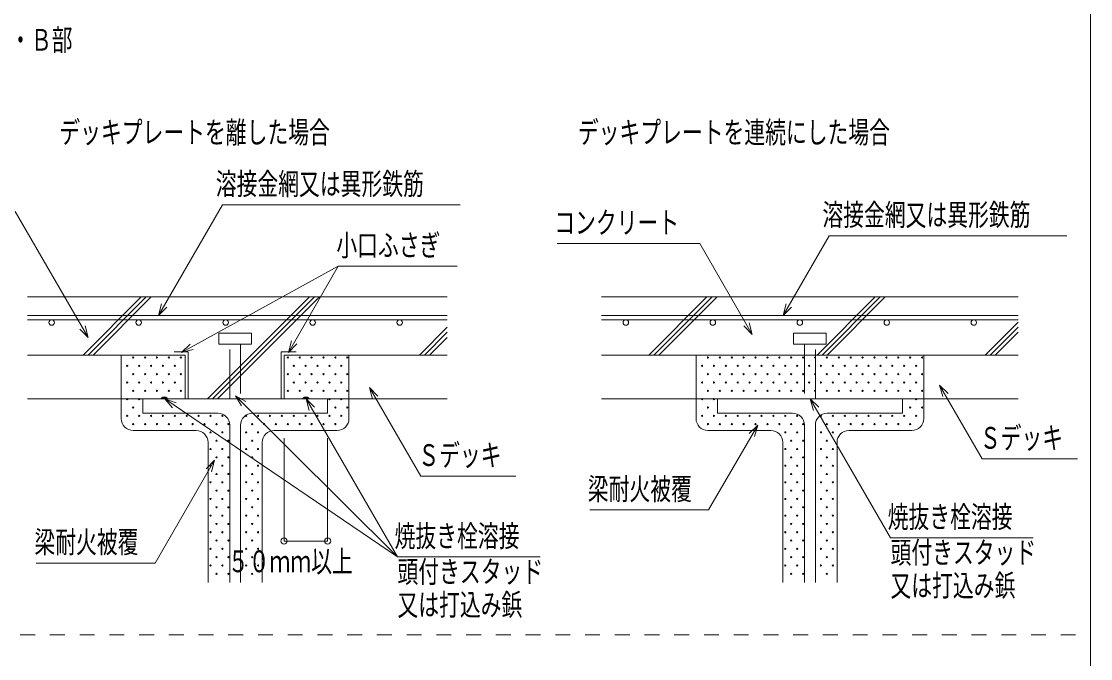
# Model space of a CAD drawing. Units: millimetres on the paper. Extents: x -350 to 3187, y -547 to 450.
# Drawn here: x 66 to 173.9, y 22.7 to 87 of the extents above; entities that cross this region are included whole.
import ezdxf
from ezdxf.enums import TextEntityAlignment as Align

# ---------------------------------------------------------------- set-up
doc = ezdxf.new("R2010")
doc.units = ezdxf.units.MM
doc.linetypes.add('USER1', pattern=[3, 1.5, -1.5])
doc.linetypes.add('USER2', pattern=[7.5, 5, -2.5])
doc.layers.add('0-2_M2-2-0', color=7, linetype='Continuous', lineweight=18)
doc.styles.add('ＭＳ ゴシック', font='')
doc.styles.get('ＭＳ ゴシック').set_extended_font_data('MS Gothic')

msp = doc.modelspace()

# ---------------------------------------------------------------- linework, layer by layer
at = {"layer": '0-2_M2-2-0'}
for p, q in [((173.923, -99.538), (173.923, 213.585)), ((86.32, 68.525), (79.875, 57.361)), ((86.32, 68.525), (110.32, 68.525)), ((65.413, 67.866), (72.762, 55.136)), ((147.531, 65.407), (142.886, 57.361)), ((147.531, 65.407), (171.531, 65.407)), ((134.491, 64.618), (120.091, 64.618)), ((134.491, 64.618), (139.782, 55.453)), ((98.007, 62.333), (82.19, 53.631)), ((98.007, 62.333), (92.983, 53.631)), ((98.007, 62.333), (110.007, 62.333)), ((66.651, 59.234), (108.997, 59.234)), ((78.125, 59.234), (72.257, 53.366)), ((78.634, 59.234), (72.766, 53.366)), ((79.143, 59.234), (73.275, 53.366)), ((95.095, 59.234), (84.799, 48.937)), ((95.604, 59.234), (85.308, 48.937)), ((96.114, 59.234), (85.817, 48.937)), ((124.583, 59.234), (166.617, 59.234)), ((135.214, 59.234), (129.347, 53.366)), ((135.724, 59.234), (129.856, 53.366)), ((136.233, 59.234), (130.365, 53.366)), ((152.185, 59.234), (146.317, 53.366)), ((152.694, 59.234), (146.826, 53.366)), ((153.203, 59.234), (147.335, 53.366)), ((66.651, 57.361), (108.997, 57.361)), ((124.583, 57.361), (166.617, 57.361)), ((66.651, 56.918), (108.997, 56.918)), ((106.198, 53.366), (108.997, 56.165)), ((124.583, 56.918), (166.617, 56.918)), ((163.288, 53.366), (166.617, 56.695)), ((163.797, 53.366), (166.617, 56.186)), ((106.707, 53.366), (108.997, 55.656)), ((107.216, 53.366), (108.997, 55.146)), ((164.306, 53.366), (166.617, 55.676)), ((82.56, 53.366), (66.651, 53.366)), ((82.869, 53.675), (81.437, 53.675)), ((82.56, 48.937), (82.56, 53.366)), ((82.869, 48.937), (82.869, 53.675)), ((92.23, 53.675), (93.766, 53.675)), ((92.23, 48.937), (92.23, 53.675)), ((92.539, 48.937), (92.539, 53.366)), ((92.539, 53.366), (108.997, 53.366)), ((166.617, 53.366), (124.583, 53.366)), ((134.111, 53.366), (134.111, 46.945)), ((157.089, 46.945), (157.089, 53.366)), ((106.322, 41.145), (101.167, 50.073)), ((162.985, 42.884), (158.689, 50.326)), ((66.651, 48.937), (82.56, 48.937)), ((76.112, 48.937), (76.112, 46.945)), ((78.273, 47.487), (78.273, 48.937)), ((80.283, 48.937), (80.189, 49.033)), ((80.437, 48.937), (80.281, 49.094)), ((80.592, 48.937), (80.406, 49.125)), ((103.98, 32.978), (80.504, 48.937)), ((80.747, 48.937), (80.578, 49.108)), ((92.539, 48.937), (82.56, 48.937)), ((103.98, 32.978), (87.637, 49.258)), ((108.997, 48.937), (92.539, 48.937)), ((94.455, 48.937), (94.625, 49.108)), ((94.61, 48.937), (94.796, 49.125)), ((94.766, 48.937), (94.921, 49.094)), ((103.98, 32.978), (94.766, 48.937)), ((94.919, 48.937), (95.013, 49.033)), ((96.929, 47.487), (96.929, 48.937)), ((99.09, 46.945), (99.09, 48.937)), ((124.583, 48.937), (166.617, 48.937)), ((136.272, 48.937), (154.928, 48.937)), ((136.272, 47.487), (136.272, 48.937)), ((153.733, 34.911), (145.635, 48.937)), ((154.928, 47.487), (154.928, 48.937)), ((78.273, 47.487), (85.853, 47.487)), ((89.349, 47.487), (96.929, 47.487)), ((143.852, 47.487), (136.272, 47.487)), ((154.928, 47.487), (147.348, 47.487)), ((77.312, 45.745), (83.663, 45.745)), ((87.053, 46.287), (87.053, 30.418)), ((88.149, 30.418), (88.149, 46.287)), ((91.539, 45.745), (97.89, 45.745)), ((135.311, 45.745), (141.662, 45.745)), ((135.379, 37.727), (140.327, 46.296)), ((145.052, 30.418), (145.052, 46.287)), ((146.148, 46.287), (146.148, 30.418)), ((155.889, 45.745), (149.538, 45.745)), ((84.863, 44.545), (84.863, 30.418)), ((90.339, 44.545), (90.339, 30.418)), ((92.539, 44.972), (92.539, 34.59)), ((96.927, 44.972), (96.927, 34.59)), ((142.862, 44.545), (142.862, 30.418)), ((148.338, 44.545), (148.338, 30.418)), ((79.54, 32.368), (85.525, 42.734)), ((162.985, 42.884), (172.585, 42.884)), ((106.322, 41.145), (115.922, 41.145)), ((135.379, 37.727), (123.379, 37.727)), ((96.927, 34.59), (92.539, 34.59)), ((153.733, 34.911), (168.133, 34.911)), ((79.54, 32.368), (67.54, 32.368)), ((103.98, 32.978), (118.38, 32.978))]:
    msp.add_line(p, q, dxfattribs=at)
at = {"layer": '0-2_M2-2-0', "linetype": 'USER2'}
for p, q in [((85.955, 54.473), (85.955, 55.58)), ((87.053, 48.937), (87.053, 54.473)), ((88.15, 54.473), (88.15, 48.937)), ((145.051, 54.473), (145.051, 48.937)), ((146.149, 48.937), (146.149, 54.473)), ((76.112, 48.937), (76.112, 53.366)), ((99.09, 48.937), (99.09, 53.366))]:
    msp.add_line(p, q, dxfattribs=at)
at = {"layer": '0-2_M2-2-0', "linetype": 'USER1'}
msp.add_line((-0.086, 25.116), (173.923, 25.116), dxfattribs=at)
at = {"layer": '0-2_M2-2-0'}
for points in [[(80.185, 58.521), (79.875, 57.361), (80.723, 58.21)], [(143.197, 58.52), (142.886, 57.361), (143.735, 58.21)], [(71.914, 55.984), (72.762, 55.136), (72.452, 56.295)], [(138.934, 56.302), (139.782, 55.453), (139.472, 56.612)], [(83.056, 54.462), (82.19, 53.631), (83.355, 53.918)], [(93.293, 54.791), (92.983, 53.631), (93.831, 54.48)], [(102.016, 49.224), (101.167, 50.073), (101.478, 48.914)], [(159.537, 49.477), (158.689, 50.326), (158.999, 49.167)], [(80.763, 48.938), (80.758, 48.971), (80.744, 49.003), (80.721, 49.032), (80.691, 49.059), (80.653, 49.083), (80.609, 49.102), (80.56, 49.116), (80.508, 49.124), (80.455, 49.127), (80.402, 49.124), (80.35, 49.116), (80.301, 49.102), (80.257, 49.083), (80.219, 49.059), (80.189, 49.032), (80.166, 49.003), (80.152, 48.971), (80.147, 48.938)], [(81.638, 48.542), (80.504, 48.937), (81.288, 48.029)], [(88.677, 48.66), (87.637, 49.258), (88.239, 48.22)], [(95.055, 48.938), (95.05, 48.971), (95.036, 49.003), (95.014, 49.032), (94.983, 49.059), (94.945, 49.083), (94.901, 49.102), (94.852, 49.116), (94.801, 49.124), (94.747, 49.127), (94.694, 49.124), (94.642, 49.116), (94.593, 49.102), (94.55, 49.083), (94.512, 49.059), (94.481, 49.032), (94.458, 49.003), (94.444, 48.971), (94.44, 48.938)], [(95.614, 48.089), (94.766, 48.937), (95.076, 47.778)], [(146.483, 48.089), (145.635, 48.937), (145.945, 47.778)], [(140.016, 45.137), (140.327, 46.296), (139.478, 45.448)], [(85.215, 41.575), (85.525, 42.734), (84.677, 41.886)]]:
    msp.add_lwpolyline(points, dxfattribs=at)
at = {"layer": '0-2_M2-2-0', "linetype": 'USER2'}
msp.add_lwpolyline([(85.955, 55.58), (89.247, 55.58), (89.247, 54.473), (85.955, 54.473)], dxfattribs=at)
msp.add_lwpolyline([(147.246, 54.473), (147.246, 55.58), (143.954, 55.58), (143.954, 54.473)], close=True, dxfattribs=at)
at = {"layer": '0-2_M2-2-0'}
for centre, radius in [((69.092, 56.645), 0.276), ((77.87, 56.645), 0.276), ((86.648, 56.645), 0.276), ((95.425, 56.645), 0.276), ((104.203, 56.645), 0.276), ((127.025, 56.645), 0.276), ((135.803, 56.645), 0.276), ((144.58, 56.645), 0.276), ((153.358, 56.645), 0.276), ((162.136, 56.645), 0.276), ((77.315, 53.114), 0.06), ((78.515, 53.114), 0.06), ((79.715, 53.114), 0.06), ((80.915, 53.114), 0.06), ((82.115, 53.114), 0.06), ((92.915, 53.114), 0.06), ((94.115, 53.114), 0.06), ((95.315, 53.114), 0.06), ((96.515, 53.114), 0.06), ((97.715, 53.114), 0.06), ((98.915, 53.114), 0.06), ((135.314, 53.114), 0.06), ((136.514, 53.114), 0.06), ((137.714, 53.114), 0.06), ((138.914, 53.114), 0.06), ((140.114, 53.114), 0.06), ((141.314, 53.114), 0.06), ((142.514, 53.114), 0.06), ((143.714, 53.114), 0.06), ((144.914, 53.114), 0.06), ((146.114, 53.114), 0.06), ((147.314, 53.114), 0.06), ((148.514, 53.114), 0.06), ((149.714, 53.114), 0.06), ((150.914, 53.114), 0.06), ((152.114, 53.114), 0.06), ((153.314, 53.114), 0.06), ((154.514, 53.114), 0.06), ((155.714, 53.114), 0.06), ((156.914, 53.114), 0.06), ((76.715, 52.274), 0.06), ((77.915, 52.274), 0.06), ((79.115, 52.274), 0.06), ((80.315, 52.274), 0.06), ((81.515, 52.274), 0.06), ((93.515, 52.274), 0.06), ((94.715, 52.274), 0.06), ((95.915, 52.274), 0.06), ((97.115, 52.274), 0.06), ((98.315, 52.274), 0.06), ((134.714, 52.274), 0.06), ((135.914, 52.274), 0.06), ((137.114, 52.274), 0.06), ((138.314, 52.274), 0.06), ((139.514, 52.274), 0.06), ((140.714, 52.274), 0.06), ((141.914, 52.274), 0.06), ((143.114, 52.274), 0.06), ((144.314, 52.274), 0.06), ((145.514, 52.274), 0.06), ((146.714, 52.274), 0.06), ((147.914, 52.274), 0.06), ((149.114, 52.274), 0.06), ((150.314, 52.274), 0.06), ((151.514, 52.274), 0.06), ((152.714, 52.274), 0.06), ((153.914, 52.274), 0.06), ((155.114, 52.274), 0.06), ((156.314, 52.274), 0.06), ((77.315, 51.434), 0.06), ((78.515, 51.434), 0.06), ((79.715, 51.434), 0.06), ((80.915, 51.434), 0.06), ((82.115, 51.434), 0.06), ((92.915, 51.434), 0.06), ((94.115, 51.434), 0.06), ((95.315, 51.434), 0.06), ((96.515, 51.434), 0.06), ((97.715, 51.434), 0.06), ((98.915, 51.434), 0.06), ((135.314, 51.434), 0.06), ((136.514, 51.434), 0.06), ((137.714, 51.434), 0.06), ((138.914, 51.434), 0.06), ((140.114, 51.434), 0.06), ((141.314, 51.434), 0.06), ((142.514, 51.434), 0.06), ((143.714, 51.434), 0.06), ((144.914, 51.434), 0.06), ((146.114, 51.434), 0.06), ((147.314, 51.434), 0.06), ((148.514, 51.434), 0.06), ((149.714, 51.434), 0.06), ((150.914, 51.434), 0.06), ((152.114, 51.434), 0.06), ((153.314, 51.434), 0.06), ((154.514, 51.434), 0.06), ((155.714, 51.434), 0.06), ((156.914, 51.434), 0.06), ((76.715, 50.594), 0.06), ((77.315, 49.754), 0.06), ((77.915, 50.594), 0.06), ((78.515, 49.754), 0.06), ((79.115, 50.594), 0.06), ((79.715, 49.754), 0.06), ((80.315, 50.594), 0.06), ((80.915, 49.754), 0.06), ((81.515, 50.594), 0.06), ((82.115, 49.754), 0.06), ((92.915, 49.754), 0.06), ((93.515, 50.594), 0.06), ((94.115, 49.754), 0.06), ((94.715, 50.594), 0.06), ((95.315, 49.754), 0.06), ((95.915, 50.594), 0.06), ((96.515, 49.754), 0.06), ((97.115, 50.594), 0.06), ((97.715, 49.754), 0.06), ((98.315, 50.594), 0.06), ((98.915, 49.754), 0.06), ((134.714, 50.594), 0.06), ((135.314, 49.754), 0.06), ((135.914, 50.594), 0.06), ((136.514, 49.754), 0.06), ((137.114, 50.594), 0.06), ((137.714, 49.754), 0.06), ((138.314, 50.594), 0.06), ((138.914, 49.754), 0.06), ((139.514, 50.594), 0.06), ((140.114, 49.754), 0.06), ((140.714, 50.594), 0.06), ((141.314, 49.754), 0.06), ((141.914, 50.594), 0.06), ((142.514, 49.754), 0.06), ((143.114, 50.594), 0.06), ((143.714, 49.754), 0.06), ((144.314, 50.594), 0.06), ((144.914, 49.754), 0.06), ((145.514, 50.594), 0.06), ((146.114, 49.754), 0.06), ((146.714, 50.594), 0.06), ((147.314, 49.754), 0.06), ((147.914, 50.594), 0.06), ((148.514, 49.754), 0.06), ((149.114, 50.594), 0.06), ((149.714, 49.754), 0.06), ((150.314, 50.594), 0.06), ((150.914, 49.754), 0.06), ((151.514, 50.594), 0.06), ((152.114, 49.754), 0.06), ((152.714, 50.594), 0.06), ((153.314, 49.754), 0.06), ((153.914, 50.594), 0.06), ((154.514, 49.754), 0.06), ((155.114, 50.594), 0.06), ((155.714, 49.754), 0.06), ((156.314, 50.594), 0.06), ((156.914, 49.754), 0.06), ((76.715, 48.914), 0.06), ((77.915, 48.914), 0.06), ((97.115, 48.914), 0.06), ((98.315, 48.914), 0.06), ((134.714, 48.914), 0.06), ((135.914, 48.914), 0.06), ((156.314, 48.914), 0.06), ((77.315, 48.074), 0.06), ((97.715, 48.074), 0.06), ((98.915, 48.074), 0.06), ((135.314, 48.074), 0.06), ((155.714, 48.074), 0.06), ((156.914, 48.074), 0.06), ((76.715, 47.234), 0.06), ((77.315, 46.394), 0.06), ((77.915, 47.234), 0.06), ((78.515, 46.394), 0.06), ((79.115, 47.234), 0.06), ((79.715, 46.394), 0.06), ((80.315, 47.234), 0.06), ((80.915, 46.394), 0.06), ((81.515, 47.234), 0.06), ((82.115, 46.394), 0.06), ((82.715, 47.234), 0.06), ((83.315, 46.394), 0.06), ((83.915, 47.234), 0.06), ((84.515, 46.394), 0.06), ((85.115, 47.234), 0.06), ((85.715, 46.394), 0.06), ((86.315, 47.234), 0.06), ((86.915, 46.394), 0.06), ((88.715, 47.234), 0.06), ((89.315, 46.394), 0.06), ((89.915, 47.234), 0.06), ((90.515, 46.394), 0.06), ((91.115, 47.234), 0.06), ((91.715, 46.394), 0.06), ((92.315, 47.234), 0.06), ((92.915, 46.394), 0.06), ((93.515, 47.234), 0.06), ((94.115, 46.394), 0.06), ((94.715, 47.234), 0.06), ((95.315, 46.394), 0.06), ((95.915, 47.234), 0.06), ((96.515, 46.394), 0.06), ((97.115, 47.234), 0.06), ((97.715, 46.394), 0.06), ((98.315, 47.234), 0.06), ((134.714, 47.234), 0.06), ((135.314, 46.394), 0.06), ((135.914, 47.234), 0.06), ((136.514, 46.394), 0.06), ((137.114, 47.234), 0.06), ((137.714, 46.394), 0.06), ((138.314, 47.234), 0.06), ((138.914, 46.394), 0.06), ((139.514, 47.234), 0.06), ((140.114, 46.394), 0.06), ((140.714, 47.234), 0.06), ((141.314, 46.394), 0.06), ((141.914, 47.234), 0.06), ((142.514, 46.394), 0.06), ((143.114, 47.234), 0.06), ((143.714, 46.394), 0.06), ((144.314, 47.234), 0.06), ((144.914, 46.394), 0.06), ((146.714, 47.234), 0.06), ((147.314, 46.394), 0.06), ((147.914, 47.234), 0.06), ((148.514, 46.394), 0.06), ((149.114, 47.234), 0.06), ((149.714, 46.394), 0.06), ((150.314, 47.234), 0.06), ((150.914, 46.394), 0.06), ((151.514, 47.234), 0.06), ((152.114, 46.394), 0.06), ((152.714, 47.234), 0.06), ((153.314, 46.394), 0.06), ((153.914, 47.234), 0.06), ((154.514, 46.394), 0.06), ((155.114, 47.234), 0.06), ((155.714, 46.394), 0.06), ((156.314, 47.234), 0.06), ((85.115, 45.554), 0.06), ((86.315, 45.554), 0.06), ((88.715, 45.554), 0.06), ((89.915, 45.554), 0.06), ((143.114, 45.554), 0.06), ((144.314, 45.554), 0.06), ((146.714, 45.554), 0.06), ((147.914, 45.554), 0.06), ((85.715, 44.714), 0.06), ((86.915, 44.714), 0.06), ((89.315, 44.714), 0.06), ((143.714, 44.714), 0.06), ((144.914, 44.714), 0.06), ((147.314, 44.714), 0.06), ((85.115, 43.874), 0.06), ((86.315, 43.874), 0.06), ((88.715, 43.874), 0.06), ((89.915, 43.874), 0.06), ((143.114, 43.874), 0.06), ((144.314, 43.874), 0.06), ((146.714, 43.874), 0.06), ((147.914, 43.874), 0.06), ((85.115, 42.194), 0.06), ((85.715, 43.034), 0.06), ((86.315, 42.194), 0.06), ((86.915, 43.034), 0.06), ((88.715, 42.194), 0.06), ((89.315, 43.034), 0.06), ((89.915, 42.194), 0.06), ((143.114, 42.194), 0.06), ((143.714, 43.034), 0.06), ((144.314, 42.194), 0.06), ((144.914, 43.034), 0.06), ((146.714, 42.194), 0.06), ((147.314, 43.034), 0.06), ((147.914, 42.194), 0.06), ((85.715, 41.354), 0.06), ((86.915, 41.354), 0.06), ((89.315, 41.354), 0.06), ((143.714, 41.354), 0.06), ((144.914, 41.354), 0.06), ((147.314, 41.354), 0.06), ((85.115, 40.514), 0.06), ((86.315, 40.514), 0.06), ((88.715, 40.514), 0.06), ((89.915, 40.514), 0.06), ((143.114, 40.514), 0.06), ((144.314, 40.514), 0.06), ((146.714, 40.514), 0.06), ((147.914, 40.514), 0.06), ((85.115, 38.834), 0.06), ((85.715, 39.674), 0.06), ((86.315, 38.834), 0.06), ((86.915, 39.674), 0.06), ((88.715, 38.834), 0.06), ((89.315, 39.674), 0.06), ((89.915, 38.834), 0.06), ((143.114, 38.834), 0.06), ((143.714, 39.674), 0.06), ((144.314, 38.834), 0.06), ((144.914, 39.674), 0.06), ((146.714, 38.834), 0.06), ((147.314, 39.674), 0.06), ((147.914, 38.834), 0.06), ((85.715, 37.994), 0.06), ((86.915, 37.994), 0.06), ((89.315, 37.994), 0.06), ((143.714, 37.994), 0.06), ((144.914, 37.994), 0.06), ((147.314, 37.994), 0.06), ((85.115, 37.154), 0.06), ((86.315, 37.154), 0.06), ((88.715, 37.154), 0.06), ((89.915, 37.154), 0.06), ((143.114, 37.154), 0.06), ((144.314, 37.154), 0.06), ((146.714, 37.154), 0.06), ((147.914, 37.154), 0.06), ((85.715, 36.314), 0.06), ((86.915, 36.314), 0.06), ((89.315, 36.314), 0.06), ((143.714, 36.314), 0.06), ((144.914, 36.314), 0.06), ((147.314, 36.314), 0.06), ((85.115, 35.474), 0.06), ((85.715, 34.634), 0.06), ((86.315, 35.474), 0.06), ((86.915, 34.634), 0.06), ((88.715, 35.474), 0.06), ((89.315, 34.634), 0.06), ((89.915, 35.474), 0.06), ((92.539, 34.59), 0.315), ((96.927, 34.59), 0.315), ((143.114, 35.474), 0.06), ((143.714, 34.634), 0.06), ((144.314, 35.474), 0.06), ((144.914, 34.634), 0.06), ((146.714, 35.474), 0.06), ((147.314, 34.634), 0.06), ((147.914, 35.474), 0.06), ((85.115, 33.794), 0.06), ((86.315, 33.794), 0.06), ((88.715, 33.794), 0.06), ((89.915, 33.794), 0.06), ((143.114, 33.794), 0.06), ((144.314, 33.794), 0.06), ((146.714, 33.794), 0.06), ((147.914, 33.794), 0.06), ((85.715, 32.954), 0.06), ((86.915, 32.954), 0.06), ((89.315, 32.954), 0.06), ((143.714, 32.954), 0.06), ((144.914, 32.954), 0.06), ((147.314, 32.954), 0.06), ((85.115, 32.114), 0.06), ((85.715, 31.274), 0.06), ((86.315, 32.114), 0.06), ((86.915, 31.274), 0.06), ((88.715, 32.114), 0.06), ((89.315, 31.274), 0.06), ((89.915, 32.114), 0.06), ((143.114, 32.114), 0.06), ((143.714, 31.274), 0.06), ((144.314, 32.114), 0.06), ((144.914, 31.274), 0.06), ((146.714, 32.114), 0.06), ((147.314, 31.274), 0.06), ((147.914, 32.114), 0.06)]:
    msp.add_circle(centre, radius, dxfattribs=at)
for centre, start, end in [((85.853, 46.287), 0, 90), ((89.349, 46.287), 90, 180), ((143.852, 46.287), 0, 90), ((147.348, 46.287), 90, 180), ((77.312, 46.945), 180, 270), ((97.89, 46.945), 270, 0), ((135.311, 46.945), 180, 270), ((155.889, 46.945), 270, 0), ((83.663, 44.545), 0, 90), ((91.539, 44.545), 90, 180), ((141.662, 44.545), 0, 90), ((149.538, 44.545), 90, 180)]:
    msp.add_arc(centre, 1.2, start, end, dxfattribs=at)

# ---------------------------------------------------------------- texts
at = {"layer": '0-2_M2-2-0', "style": 'ＭＳ ゴシック', "width": 0.7}
for s, p in [('デッキプレート長手方向の納まり（建物内部の大梁、小梁上）・・・Ｂ部', (1.904, 83.421)), ('デッキプレートを離した場合', (69.862, 74.088)), ('デッキプレートを連続にした場合', (122.185, 74.088)), ('溶接金網又は異形鉄筋', (85.648, 68.885)), ('コンクリート', (119.803, 64.978)), ('溶接金網又は異形鉄筋', (146.859, 65.767)), ('小口ふさぎ', (97.815, 62.693)), ('Ｓデッキ', (162.745, 43.244)), ('Ｓデッキ', (106.082, 41.505)), ('梁耐火被覆', (123.187, 38.087)), ('焼抜き栓溶接', (153.445, 35.271)), ('梁耐火被覆', (67.348, 32.728)), ('焼抜き栓溶接', (103.692, 33.338)), ('頭付きスタッド', (153.733, 31.669)), ('５０ｍｍ以上', (86.874, 30.779)), ('頭付きスタッド', (103.98, 29.736)), ('又は打込み鋲', (153.733, 28.338)), ('又は打込み鋲', (103.98, 26.404))]:
    msp.add_text(s, height=2.199, dxfattribs=at).set_placement(p, align=Align.BOTTOM_LEFT)

doc.saveas('drawing.dxf')
